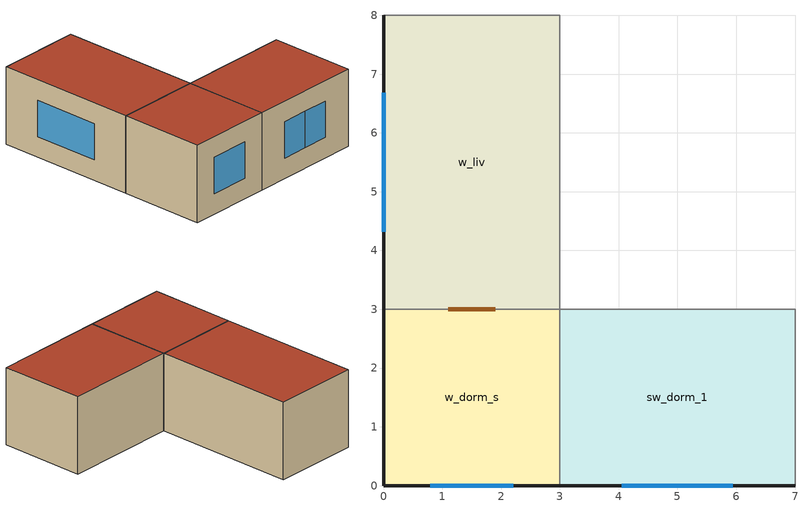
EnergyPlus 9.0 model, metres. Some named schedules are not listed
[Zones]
w_dorm_s
 floor adiabatic (floor): 3,3 3,0 0,0 0,3 z10.8
 wall outside (ext_wall): 0,3 0,0 3,0 z10.8:13.5
 wall to sw_dorm_1 (int_wall): 3,0 3,3 z10.8:13.5
 wall to w_liv (int_wall): 3,3 0,3 z10.8:13.5
 window (simple_window): 0.8,0 2.21,0 z11.52:12.79
 door inside (door_3cm): 1.9,3 1.1,3 z10.8:12.9
 roof outside (roof): 0,3 0,0 3,0 3,3 z13.5
sw_dorm_1
 floor adiabatic (floor): 7,3 7,0 3,0 3,3 z10.8
 wall outside (ext_wall): 3,0 7,0 z10.8:13.5
 wall adiabatic (int_wall): 7,0 7,3 3,3 z10.8:13.5
 window (simple_window): 4.05,0 5,0 / 5,0 5.95,0 z11.52:12.79
 roof outside (roof): 3,3 3,0 7,0 7,3 z13.5
w_liv
 floor adiabatic (floor): 3,8 3,3 0,3 0,8 z10.8
 wall outside (ext_wall): 0,8 0,3 z10.8:13.5
 wall adiabatic (int_wall): 3,3 3,8 0,8 z10.8:13.5
 window (simple_window): 0,6.68 0,4.32 z11.52:12.79
 roof outside (roof): 0,8 0,3 3,3 3,8 z13.5
[Building]
1_storey: Loads convergence tolerance value=0.04; Maximum number of warmup days=25; Minimum number of warmup days=6; North axis=0; Solar distribution=FullInteriorAndExteriorWithReflections; Temperature convergence tolerance value=0.4; Terrain=City
[Construction]
ext_wall: placa_cimenticia, la_vidro_5cm, gesso
floor: impermeabilizacao, concreto_5cm, contrapiso, piso_ceramico
int_wall: gesso, la_vidro_5cm, gesso
door_3cm: porta_mad_int_3cm
roof: fibrocimento_telha, camara_cobertura, concreto_10cm
simple_window: vid_0.87
[Material] Thermal absorptance=0.9
Name | Conductivity | Density | Roughness | Solar absorptance | Specific heat | Thickness | Visible absorptance
concreto_5cm | 1.75 | 2200 | MediumRough | 0.7 | 1000 | 0.05 | 0.7
concreto_10cm | 1.75 | 2200 | Rough | 0.5 | 1000 | 0.1 | 0.5
contrapiso | 1.15 | 2000 | MediumRough | 0.7 | 1000 | 0.02 | 0.7
fibrocimento_telha | 0.65 | 1700 | MediumRough | 0.5 | 840 | 0.008 | 0.5
impermeabilizacao | 0.23 | 1000 | Smooth | 0.7 | 920 | 0.0001 | 0.7
piso_ceramico | 1.05 | 2000 | Smooth | 0.7 | 920 | 0.0075 | 0.7
porta_mad_int_3cm | 0.15 | 650 | MediumSmooth | 0.5 | 2300 | 0.03 | 0.5
placa_cimenticia | 1.15 | 2000 | MediumSmooth | 0.5 | 1000 | 0.01 | 0.5
gesso | 0.35 | 900 | Smooth | 0.5 | 870 | 0.0125 | 0.5
[Material:AirGap]
camara_cobertura: Thermal resistance=0.21
[Material:NoMass]
la_vidro_5cm: Roughness=Smooth; Thermal resistance=1.25; Thermal absorptance=0.9; Solar absorptance=0.7; Visible absorptance=0.7
[WindowMaterial:SimpleGlazingSystem]
vid_0.87: Solar heat gain coefficient=0.87; U factor=5.7
[Zone] Multiplier=1
w_dorm_s; sw_dorm_1; w_liv
[AirflowNetwork:MultiZone:Component:DetailedOpening] Discharge coefficient for opening factor 1=0.001; Discharge coefficient for opening factor 2=0.65; Extra crack length or height of pivoting axis=0; Height factor for opening factor 1=1; Height factor for opening factor 2=1; Number of sets of opening factor data=2; Opening factor 1=0; Opening factor 2=1; Start height factor for opening factor 1=0; Start height factor for opening factor 2=0; Type of rectangular large vertical opening lvo=NonPivoted; Width factor for opening factor 1=0
Name | Air mass flow coefficient when opening is closed | Air mass flow exponent when opening is closed | Width factor for opening factor 2
window_opening | 0.0003 | 0.63 | 0.45
door_opening | 0.0024 | 0.59 | 1
[AirflowNetwork:MultiZone:Surface] Window door opening factor or crack factor=1
Name | Leakage component | Surface | Ventilation control mode | Ventilation control zone temperature setpoint schedule | Venting availability schedule
afn_w_liv_door_s | door_opening | w_liv_door_s | NoVent
afn_w_dorm_s_window_s | window_opening | w_dorm_s_window_s | Temperature | sch_window_behav | sch_afn_dorm
afn_sw_dorm_1_window_s1 | window_opening | sw_dorm_1_window_s1 | Temperature | sch_window_behav | sch_afn_dorm
afn_w_liv_window_w | window_opening | w_liv_window_w | Temperature | sch_window_behav | sch_afn_liv
afn_sw_dorm_1_window_s2 | window_opening | sw_dorm_1_window_s2 | Temperature | sch_window_behav | sch_afn_dorm
[AirflowNetwork:MultiZone:Zone]
Name | Zone
afn_w_dorm_s | w_dorm_s
afn_sw_dorm_1 | sw_dorm_1
afn_w_liv | w_liv
[AirflowNetwork:SimulationControl]
afn_control: Absolute airflow convergence tolerance=1e-06; Airflownetwork control=MultizoneWithoutDistribution; Azimuth angle of long axis of building=90; Building type=LowRise; Convergence acceleration limit=-0.5; Height selection for local wind pressure calculation=OpeningHeight; Initialization type=LinearInitializationMethod; Maximum number of iterations=500; Ratio of building width along short axis to width along long axis=0.5; Relative airflow convergence tolerance=0.0001; Wind pressure coefficient type=SurfaceAverageCalculation
